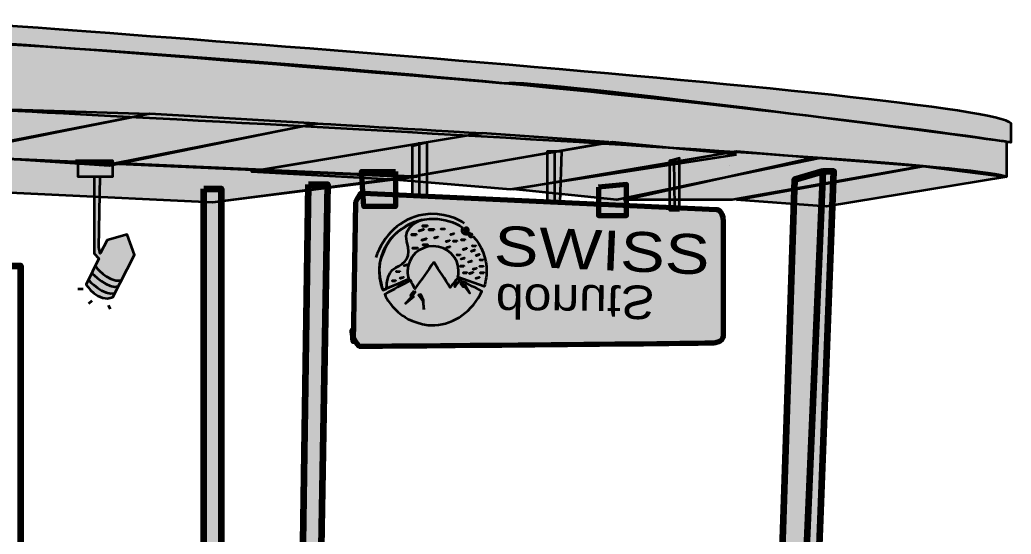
# Model space of a CAD drawing. Header units: millimetres. Extents: x 31 to 302, y -210 to -12.
# Drawn here: x 144.9 to 283.3, y -83.9 to -12.1 of the extents above; entities that cross this region are included whole.
import ezdxf

# ---------------------------------------------------------------- set-up
doc = ezdxf.new("R2010")
doc.units = ezdxf.units.MM
doc.header["$MEASUREMENT"] = 0
for name, color, linetype in [('Back Roof', 7, 'Continuous'), ('Back Roof 2', 7, 'Continuous'), ('Bracket Back 2', 7, 'Continuous'), ('Display', 7, 'Continuous'), ('Lamp', 7, 'Continuous'), ('Last Bracket', 7, 'Continuous'), ('Roof Color 1', 7, 'Continuous'), ('Roof Color 2', 7, 'Continuous'), ('Sinage', 7, 'Continuous'), ('Sinage logo', 7, 'Continuous'), ('Sinage name', 7, 'Continuous'), ('Top B rackets', 7, 'Continuous')]:
    doc.layers.add(name, color=color, linetype=linetype)

# ---------------------------------------------------------------- blocks, each defined once
blk = doc.blocks.new('block 17')
at = {"layer": 'Back Roof 2', "true_color": 0xa7a9ab}
h = blk.add_hatch(color=253, dxfattribs=at)
h.dxf.hatch_style = 2
edge = h.paths.add_edge_path()
edge.add_spline(control_points=[(186.16, -26.54), (186.18, -26.54), (186.3, -26.55), (186.52, -26.56), (189.45, -26.72), (209.47, -27.9), (209.47, -27.9), (209.47, -27.9), (178.87, -33.01), (178.87, -33.01), (178.87, -33.01), (158.22, -32.1), (158.22, -32.1), (158.22, -32.1), (186.3, -26.55), (186.3, -26.55)], knot_values=[0, 0, 0, 0, 0.352778, 0.352778, 0.352778, 0.705556, 0.705556, 0.705556, 1.058333, 1.058333, 1.058333, 1.411111, 1.411111, 1.411111, 1.763889, 1.763889, 1.763889, 1.763889], degree=3, periodic=0)
edge.add_line((186.3, -26.55), (186.16, -26.54))
at = {"layer": 'Back Roof 2', "color": 250, "lineweight": 35, "true_color": 0x404041}
blk.add_open_spline([(186.16, -26.54), (186.18, -26.54), (186.3, -26.55), (186.52, -26.56), (189.45, -26.72), (209.47, -27.9), (209.47, -27.9), (209.47, -27.9), (178.87, -33.01), (178.87, -33.01), (178.87, -33.01), (158.22, -32.1), (158.22, -32.1), (158.22, -32.1), (186.3, -26.55), (186.3, -26.55)], degree=3, knots=[0, 0, 0, 0, 1, 1, 1, 2, 2, 2, 3, 3, 3, 4, 4, 4, 5, 5, 5, 5], dxfattribs=at)
blk = doc.blocks.new('block 18')
at = {"layer": 'Back Roof 2', "true_color": 0xa7a9ab}
h = blk.add_hatch(color=253, dxfattribs=at)
h.dxf.hatch_style = 2
h.paths.add_polyline_path([(186.16, -26.54), (163.07, -25.19), (134.7, -30.86), (157.43, -32.43)])
at = {"layer": 'Back Roof 2', "color": 250, "lineweight": 35, "true_color": 0x404041}
blk.add_lwpolyline([(186.16, -26.54), (163.07, -25.19), (134.7, -30.86), (157.43, -32.43), (186.16, -26.54)], dxfattribs=at)
blk = doc.blocks.new('block 19')
at = {"layer": 'Back Roof 2', "true_color": 0xa7a9ab}
h = blk.add_hatch(color=253, dxfattribs=at)
h.dxf.hatch_style = 2
h.paths.add_polyline_path([(163.07, -25.19), (133.86, -30.86), (107.53, -29.87), (133.35, -24.26)])
at = {"layer": 'Back Roof 2', "color": 250, "lineweight": 35, "true_color": 0x404041}
blk.add_lwpolyline([(163.07, -25.19), (133.86, -30.86), (107.53, -29.87), (133.35, -24.26), (163.07, -25.19)], dxfattribs=at)
blk = doc.blocks.new('block 20')
at = {"layer": 'Back Roof 2', "true_color": 0xa7a9ab}
h = blk.add_hatch(color=253, dxfattribs=at)
h.dxf.hatch_style = 2
h.paths.add_polyline_path([(244.94, -37.23), (270.99, -32.51), (282.66, -34.01), (257.47, -38.14)])
at = {"layer": 'Back Roof 2', "color": 250, "lineweight": 35, "true_color": 0x404041}
blk.add_lwpolyline([(244.94, -37.23), (270.99, -32.51), (282.66, -34.01), (257.47, -38.14), (244.94, -37.23)], dxfattribs=at)
blk = doc.blocks.new('block 22')
at = {"layer": 'Back Roof', "true_color": 0x808284}
h = blk.add_hatch(color=8, dxfattribs=at)
h.dxf.hatch_style = 2
edge = h.paths.add_edge_path()
edge.add_spline(control_points=[(31.41, -30.86), (31.41, -30.86), (31.41, -28.83), (31.41, -28.83), (31.41, -28.83), (103.72, -19.68), (103.72, -19.68), (103.72, -19.68), (131.61, -12.06), (131.61, -12.06), (131.61, -12.06), (279.99, -22.48), (283.29, -26.54), (283.29, -26.54), (283.29, -29.15), (283.29, -29.15), (283.29, -29.15), (220.3, -19.68), (132.42, -14.86), (132.42, -14.86), (104.22, -21.89), (104.22, -21.89), (104.22, -21.89), (31.41, -30.86), (31.41, -30.86)], knot_values=[0, 0, 0, 0, 1, 1, 1, 2, 2, 2, 3, 3, 3, 4, 4, 4, 5, 5, 5, 6, 6, 6, 7, 7, 7, 8, 8, 8, 8], degree=3, periodic=1)
at = {"layer": 'Back Roof', "color": 250, "lineweight": 35, "true_color": 0x404041}
blk.add_open_spline([(31.41, -30.86), (31.41, -30.86), (31.41, -28.83), (31.41, -28.83), (31.41, -28.83), (103.72, -19.68), (103.72, -19.68), (103.72, -19.68), (131.61, -12.06), (131.61, -12.06), (131.61, -12.06), (279.99, -22.48), (283.29, -26.54), (283.29, -26.54), (283.29, -29.15), (283.29, -29.15), (283.29, -29.15), (220.3, -19.68), (132.42, -14.86), (132.42, -14.86), (104.22, -21.89), (104.22, -21.89), (104.22, -21.89), (31.41, -30.86), (31.41, -30.86)], degree=3, knots=[0, 0, 0, 0, 1, 1, 1, 2, 2, 2, 3, 3, 3, 4, 4, 4, 5, 5, 5, 6, 6, 6, 7, 7, 7, 8, 8, 8, 8], dxfattribs=at)
blk = doc.blocks.new('block 25')
at = {"layer": 'Back Roof', "true_color": 0xa7a9ab}
h = blk.add_hatch(color=253, dxfattribs=at)
h.dxf.hatch_style = 2
h.paths.add_polyline_path([(244.94, -30.86), (227.67, -29.15), (197.36, -34.35), (213.44, -35.71)])
at = {"layer": 'Back Roof', "color": 250, "lineweight": 35, "true_color": 0x404041}
blk.add_lwpolyline([(244.94, -30.86), (227.67, -29.15), (197.36, -34.35), (213.44, -35.71), (244.94, -30.86)], dxfattribs=at)
blk = doc.blocks.new('block 24')
at = {"layer": 'Back Roof'}
blk.add_blockref('block 25', (0, 0), dxfattribs=at)
blk = doc.blocks.new('block 23')
at = {"layer": 'Back Roof'}
blk.add_blockref('block 24', (0, 0), dxfattribs=at)
blk = doc.blocks.new('block 27')
at = {"layer": 'Back Roof', "true_color": 0xa7a9ab}
h = blk.add_hatch(color=253, dxfattribs=at)
h.dxf.hatch_style = 2
h.paths.add_polyline_path([(244.94, -30.42), (256.57, -31.37), (228.26, -37.23), (213.78, -35.71)])
at = {"layer": 'Back Roof', "color": 250, "lineweight": 35, "true_color": 0x404041}
blk.add_lwpolyline([(244.94, -30.42), (256.57, -31.37), (228.26, -37.23), (213.78, -35.71), (244.94, -30.42)], dxfattribs=at)
blk = doc.blocks.new('block 28')
at = {"layer": 'Back Roof', "true_color": 0xa7a9ab}
h = blk.add_hatch(color=253, dxfattribs=at)
h.dxf.hatch_style = 2
h.paths.add_polyline_path([(255.69, -31.3), (270.99, -32.51), (244.35, -37.23), (229.28, -37.23)])
at = {"layer": 'Back Roof', "color": 250, "lineweight": 35, "true_color": 0x404041}
blk.add_lwpolyline([(255.69, -31.3), (270.99, -32.51), (244.35, -37.23), (229.28, -37.23), (255.69, -31.3)], dxfattribs=at)
blk = doc.blocks.new('block 31')
at = {"layer": 'Sinage', "true_color": 0x716558}
h = blk.add_hatch(color=251, dxfattribs=at)
h.dxf.hatch_style = 2
h.paths.add_polyline_path([(197.36, -33.27), (197.36, -38.14), (192.96, -38.14), (192.62, -33.27)])
h = blk.add_hatch(color=251, dxfattribs=at)
h.dxf.hatch_style = 2
h.paths.add_polyline_path([(225.72, -35.43), (225.72, -39.41), (229.62, -39.41), (229.62, -35.05)])
at = {"layer": 'Sinage', "color": 254, "lineweight": 70, "true_color": 0xe6e7e8}
for points in [[(197.36, -33.27), (197.36, -38.14), (192.96, -38.14), (192.62, -33.27), (197.36, -33.27)], [(225.72, -35.43), (225.72, -39.41), (229.62, -39.41), (229.62, -35.05), (225.72, -35.43)]]:
    blk.add_lwpolyline(points, dxfattribs=at)

msp = doc.modelspace()

# ---------------------------------------------------------------- hatches: boundary and pattern name
at = {"layer": 'Back Roof 2', "true_color": 0xa7a9ab}
h = msp.add_hatch(color=253, dxfattribs=at)
h.dxf.hatch_style = 2
h.paths.add_polyline_path([(227.16, -29.15), (209.47, -27.9), (177.29, -33.27), (197.36, -34.35)])
at = {"layer": 'Bracket Back 2', "true_color": 0xe6e7e8}
h = msp.add_hatch(color=254, dxfattribs=at)
h.dxf.hatch_style = 2
h.paths.add_polyline_path([(170.65, -35.69), (173.06, -35.69), (173.06, -87.13), (170.65, -87.42)])
h = msp.add_hatch(color=254, dxfattribs=at)
h.dxf.hatch_style = 2
h.paths.add_polyline_path([(185.25, -35.05), (187.88, -35.05), (186.94, -88.39), (184.45, -88.18)])
at = {"layer": 'Lamp', "true_color": 0x6d6e70}
h = msp.add_hatch(color=8, dxfattribs=at)
h.dxf.hatch_style = 2
h.paths.add_polyline_path([(153.06, -31.75), (153.06, -33.97), (156.17, -33.97), (157.95, -33.97), (157.95, -31.75), (152.74, -31.75)])
h = msp.add_hatch(color=8, dxfattribs=at)
h.dxf.hatch_style = 2
edge = h.paths.add_edge_path()
edge.add_spline(control_points=[(155.34, -33.97), (155.34, -33.97), (155.34, -44.7), (155.34, -44.7), (155.34, -44.7), (155.98, -45.4), (155.98, -45.4), (155.98, -45.4), (154.2, -49.02), (154.2, -49.02), (154.2, -49.02), (155.85, -51.69), (157.95, -50.8), (157.95, -50.8), (160.93, -44.89), (160.93, -44.89), (160.93, -44.89), (159.91, -42.04), (159.91, -42.04), (159.91, -42.04), (157.12, -42.86), (157.12, -42.86), (157.12, -42.86), (156.17, -44.7), (156.17, -44.7), (156.17, -44.7), (155.98, -43.81), (155.98, -43.81), (155.98, -43.81), (156.17, -33.97), (156.17, -33.97)], knot_values=[0, 0, 0, 0, 0.352778, 0.352778, 0.352778, 0.705556, 0.705556, 0.705556, 1.058333, 1.058333, 1.058333, 1.411111, 1.411111, 1.411111, 1.763889, 1.763889, 1.763889, 2.116667, 2.116667, 2.116667, 2.469444, 2.469444, 2.469444, 2.822222, 2.822222, 2.822222, 3.175, 3.175, 3.175, 3.527778, 3.527778, 3.527778, 3.527778], degree=3, periodic=0)
edge.add_line((156.17, -33.97), (155.34, -33.97))
h = msp.add_hatch(color=8, dxfattribs=at)
h.dxf.hatch_style = 2
edge = h.paths.add_edge_path()
edge.add_spline(control_points=[(155.47, -46.44), (155.47, -46.44), (157.03, -48.71), (159.12, -48.49)], knot_values=[0, 0, 0, 0, 0.352778, 0.352778, 0.352778, 0.352778], degree=3, periodic=0)
edge.add_line((159.12, -48.49), (155.47, -46.44))
at = {"layer": 'Lamp', "true_color": 0x808284}
h = msp.add_hatch(color=8, dxfattribs=at)
h.dxf.hatch_style = 2
edge = h.paths.add_edge_path()
edge.add_spline(control_points=[(154.51, -48.4), (154.51, -48.4), (156.67, -50.69), (158.22, -50.26)], knot_values=[0, 0, 0, 0, 0.352778, 0.352778, 0.352778, 0.352778], degree=3, periodic=0)
edge.add_line((158.22, -50.26), (154.51, -48.4))
at = {"layer": 'Lamp', "true_color": 0x6d6e70}
h = msp.add_hatch(color=8, dxfattribs=at)
h.dxf.hatch_style = 2
edge = h.paths.add_edge_path()
edge.add_spline(control_points=[(154.98, -47.44), (154.98, -47.44), (157.37, -49.79), (158.71, -49.28)], knot_values=[0, 0, 0, 0, 0.352778, 0.352778, 0.352778, 0.352778], degree=3, periodic=0)
edge.add_line((158.71, -49.28), (154.98, -47.44))
at = {"layer": 'Last Bracket', "true_color": 0xbbbdc0}
h = msp.add_hatch(color=9, dxfattribs=at)
h.dxf.hatch_style = 2
h.paths.add_polyline_path([(250.53, -109.7), (253.83, -110.53), (255.61, -109.85), (258.53, -33.27), (257.01, -33.27), (253.07, -34.42)])
at = {"layer": 'Roof Color 1', "true_color": 0xa7a9ab}
h = msp.add_hatch(color=253, dxfattribs=at)
h.dxf.hatch_style = 2
h.paths.add_polyline_path([(199.32, -34.01), (171.85, -37.59), (31.41, -30.86), (104.22, -21.89), (104.56, -29.74)])
at = {"layer": 'Roof Color 2', "true_color": 0xa7a9ab}
h = msp.add_hatch(color=253, dxfattribs=at)
h.dxf.hatch_style = 2
edge = h.paths.add_edge_path()
edge.add_spline(control_points=[(104.22, -21.89), (104.22, -21.89), (104.56, -29.74), (104.56, -29.74), (104.56, -29.74), (108.13, -29.74), (108.13, -29.74), (108.13, -29.74), (133.35, -24.26), (133.35, -24.26), (133.35, -24.26), (277.07, -31.43), (282.66, -34.01), (282.66, -34.01), (282.66, -29.05), (282.66, -29.05), (282.66, -29.05), (216.18, -20.12), (212.78, -20.92), (212.78, -20.92), (134.59, -14.32), (132.42, -14.86), (132.42, -14.86), (104.22, -21.89), (104.22, -21.89)], knot_values=[0, 0, 0, 0, 1, 1, 1, 2, 2, 2, 3, 3, 3, 4, 4, 4, 5, 5, 5, 6, 6, 6, 7, 7, 7, 8, 8, 8, 8], degree=3, periodic=1)
at = {"layer": 'Sinage', "true_color": 0xf8ed31}
h = msp.add_hatch(color=2, dxfattribs=at)
h.dxf.hatch_style = 2
edge = h.paths.add_edge_path()
edge.add_spline(control_points=[(192.87, -36.32), (192.87, -36.32), (242.15, -38.61), (242.15, -38.61), (242.15, -38.61), (243.04, -38.48), (243.16, -40.26), (243.16, -40.26), (243.16, -56.26), (243.16, -56.26), (243.16, -56.26), (243.04, -57.02), (242.02, -57.15), (241, -57.28), (192.36, -57.66), (192.36, -57.66), (192.36, -57.66), (191.47, -57.02), (191.35, -55.75), (191.22, -54.48), (191.47, -57.02), (191.47, -57.02), (191.47, -57.02), (191.77, -37.63), (191.77, -37.63), (191.77, -37.63), (192.53, -35.86), (192.87, -36.32)], knot_values=[0, 0, 0, 0, 1, 1, 1, 2, 2, 2, 3, 3, 3, 4, 4, 4, 5, 5, 5, 6, 6, 6, 7, 7, 7, 8, 8, 8, 9, 9, 9, 9], degree=3, periodic=1)
at = {"layer": 'Sinage logo', "true_color": 0xcd7c33}
h = msp.add_hatch(color=23, dxfattribs=at)
h.dxf.hatch_style = 2
edge = h.paths.add_edge_path()
edge.add_spline(control_points=[(201.09, -39.99), (201.09, -39.99), (198.25, -40.88), (198.95, -43.05), (199.65, -45.22), (198.76, -46.04), (197.4, -46.68), (196.03, -47.32), (196.14, -49.62), (196.14, -49.62), (196.14, -49.62), (195.63, -49.84), (195.63, -49.84), (195.63, -49.84), (194.67, -47.13), (195.34, -45.43), (196, -43.73), (196.68, -41.29), (201.09, -39.99)], knot_values=[0, 0, 0, 0, 1, 1, 1, 2, 2, 2, 3, 3, 3, 4, 4, 4, 5, 5, 5, 6, 6, 6, 6], degree=3, periodic=1)
at = {"layer": 'Sinage logo', "true_color": 0xec008b}
h = msp.add_hatch(color=230, dxfattribs=at)
h.dxf.hatch_style = 2
edge = h.paths.add_edge_path()
edge.add_spline(control_points=[(208.18, -42.29), (208.12, -42.36), (208.02, -42.41), (207.91, -42.4), (207.74, -42.39), (207.62, -42.24), (207.63, -42.08), (207.64, -41.99), (207.69, -41.91), (207.76, -41.86), (207.75, -41.85), (207.74, -41.84), (207.73, -41.83), (207.6, -41.97), (207.41, -42.05), (207.2, -42.03), (206.85, -42), (206.6, -41.7), (206.62, -41.36), (206.63, -41.25), (206.67, -41.14), (206.73, -41.06), (205.57, -40.31), (204.19, -39.86), (202.69, -39.85), (202.5, -39.84), (202.3, -39.85), (202.11, -39.86), (198.25, -40.11), (195.18, -43.24), (195.14, -47.1), (195.13, -48.07), (195.32, -48.99), (195.65, -49.84), (195.65, -49.84), (198.2, -48.73), (199.24, -48.27), (199.12, -47.92), (199.05, -47.54), (199.06, -47.14), (199.08, -45.21), (200.69, -43.66), (202.65, -43.68), (204.62, -43.7), (206.2, -45.28), (206.18, -47.21), (206.17, -47.49), (206.14, -47.76), (206.07, -48.02), (206.07, -48.02), (209.77, -49.32), (209.77, -49.32), (209.97, -48.66), (210.08, -47.97), (210.09, -47.25), (210.11, -45.35), (209.39, -43.6), (208.18, -42.29)], knot_values=[0, 0, 0, 0, 1, 1, 1, 2, 2, 2, 3, 3, 3, 4, 4, 4, 5, 5, 5, 6, 6, 6, 7, 7, 7, 8, 8, 8, 9, 9, 9, 10, 10, 10, 11, 11, 11, 12, 12, 12, 13, 13, 13, 14, 14, 14, 15, 15, 15, 16, 16, 16, 17, 17, 17, 18, 18, 18, 19, 19, 19, 19], degree=3, periodic=1)
at = {"layer": 'Sinage logo', "true_color": 0xfffeff}
h = msp.add_hatch(color=7, dxfattribs=at)
h.dxf.hatch_style = 2
h.paths.add_polyline_path([(201.31, -41.42), (200.7, -41.59), (200.67, -41.48), (201.27, -41.31)])
at = {"layer": 'Sinage logo', "true_color": 0xfff100}
h = msp.add_hatch(color=2, dxfattribs=at)
h.dxf.hatch_style = 2
h.paths.add_polyline_path([(201.79, -40.93), (201.17, -40.92), (201.17, -40.81), (201.8, -40.81)])
h = msp.add_hatch(color=2, dxfattribs=at)
h.dxf.hatch_style = 2
h.paths.add_polyline_path([(202.71, -41.43), (202.09, -41.43), (202.09, -41.31), (202.72, -41.32)])
h = msp.add_hatch(color=2, dxfattribs=at)
h.dxf.hatch_style = 2
h.paths.add_polyline_path([(204.22, -41.34), (203.76, -41.33), (203.76, -41.25), (204.22, -41.25)])
at = {"layer": 'Sinage logo', "true_color": 0xec008b}
h = msp.add_hatch(color=230, dxfattribs=at)
h.dxf.hatch_style = 2
edge = h.paths.add_edge_path()
edge.add_spline(control_points=[(206.94, -41.42), (206.94, -41.25), (207.09, -41.11), (207.26, -41.11), (207.44, -41.11), (207.59, -41.25), (207.58, -41.43), (207.58, -41.6), (207.44, -41.74), (207.26, -41.74), (207.08, -41.74), (206.94, -41.6), (206.94, -41.42)], knot_values=[0, 0, 0, 0, 1, 1, 1, 2, 2, 2, 3, 3, 3, 4, 4, 4, 4], degree=3, periodic=1)
at = {"layer": 'Sinage logo', "true_color": 0xfff100}
h = msp.add_hatch(color=2, dxfattribs=at)
h.dxf.hatch_style = 2
h.paths.add_polyline_path([(200.28, -42.14), (199.65, -42.13), (199.65, -42.02), (200.28, -42.02)])
at = {"layer": 'Sinage logo', "true_color": 0xfffeff}
h = msp.add_hatch(color=7, dxfattribs=at)
h.dxf.hatch_style = 2
h.paths.add_polyline_path([(201.69, -42.71), (201.09, -42.88), (201.05, -42.78), (201.66, -42.6)])
h = msp.add_hatch(color=7, dxfattribs=at)
h.dxf.hatch_style = 2
h.paths.add_polyline_path([(203.29, -42.44), (202.85, -42.56), (202.83, -42.48), (203.27, -42.36)])
h = msp.add_hatch(color=7, dxfattribs=at)
h.dxf.hatch_style = 2
h.paths.add_polyline_path([(204.91, -42.95), (204.47, -43.08), (204.45, -43), (204.89, -42.87)])
h = msp.add_hatch(color=7, dxfattribs=at)
h.dxf.hatch_style = 2
h.paths.add_polyline_path([(205.55, -41.98), (205.11, -42.1), (205.09, -42.02), (205.53, -41.9)])
at = {"layer": 'Sinage logo', "true_color": 0xfff100}
h = msp.add_hatch(color=2, dxfattribs=at)
h.dxf.hatch_style = 2
h.paths.add_polyline_path([(207.05, -42.84), (206.6, -42.84), (206.6, -42.76), (207.05, -42.76)])
at = {"layer": 'Sinage logo', "true_color": 0xec008b}
h = msp.add_hatch(color=230, dxfattribs=at)
h.dxf.hatch_style = 2
edge = h.paths.add_edge_path()
edge.add_spline(control_points=[(207.92, -42.06), (207.92, -42.02), (207.96, -41.99), (208, -41.99), (208.04, -41.99), (208.08, -42.02), (208.08, -42.06), (208.08, -42.11), (208.04, -42.14), (208, -42.14), (207.95, -42.14), (207.92, -42.11), (207.92, -42.06)], knot_values=[0, 0, 0, 0, 1, 1, 1, 2, 2, 2, 3, 3, 3, 4, 4, 4, 4], degree=3, periodic=1)
at = {"layer": 'Sinage logo', "true_color": 0xfff100}
h = msp.add_hatch(color=2, dxfattribs=at)
h.dxf.hatch_style = 2
h.paths.add_polyline_path([(200.43, -44.03), (199.81, -44.03), (199.81, -43.91), (200.44, -43.92)])
h = msp.add_hatch(color=2, dxfattribs=at)
h.dxf.hatch_style = 2
h.paths.add_polyline_path([(201.86, -43.55), (201.23, -43.55), (201.23, -43.43), (201.86, -43.44)])
at = {"layer": 'Sinage logo', "true_color": 0xfffeff}
h = msp.add_hatch(color=7, dxfattribs=at)
h.dxf.hatch_style = 2
h.paths.add_polyline_path([(204.96, -43.81), (204.52, -43.93), (204.5, -43.85), (204.94, -43.73)])
at = {"layer": 'Sinage logo', "true_color": 0xfff100}
h = msp.add_hatch(color=2, dxfattribs=at)
h.dxf.hatch_style = 2
h.paths.add_polyline_path([(205.93, -43.03), (205.47, -43.02), (205.47, -42.94), (205.93, -42.95)])
at = {"layer": 'Sinage logo', "true_color": 0xfffeff}
h = msp.add_hatch(color=7, dxfattribs=at)
h.dxf.hatch_style = 2
h.paths.add_polyline_path([(207.3, -44.06), (206.86, -44.19), (206.84, -44.11), (207.28, -43.98)])
h = msp.add_hatch(color=7, dxfattribs=at)
h.dxf.hatch_style = 2
h.paths.add_polyline_path([(208.43, -44.29), (207.99, -44.41), (207.97, -44.33), (208.41, -44.21)])
at = {"layer": 'Sinage logo', "true_color": 0xfff100}
h = msp.add_hatch(color=2, dxfattribs=at)
h.dxf.hatch_style = 2
h.paths.add_polyline_path([(208.6, -43.7), (208.14, -43.7), (208.14, -43.61), (208.6, -43.62)])
h = msp.add_hatch(color=2, dxfattribs=at)
h.dxf.hatch_style = 2
h.paths.add_polyline_path([(206.42, -44.96), (205.96, -44.95), (205.96, -44.87), (206.42, -44.88)])
at = {"layer": 'Sinage logo', "true_color": 0xfffeff}
h = msp.add_hatch(color=7, dxfattribs=at)
h.dxf.hatch_style = 2
h.paths.add_polyline_path([(206.99, -45.39), (206.55, -45.51), (206.53, -45.43), (206.97, -45.31)])
h = msp.add_hatch(color=7, dxfattribs=at)
h.dxf.hatch_style = 2
h.paths.add_polyline_path([(209.1, -44.9), (208.66, -45.03), (208.63, -44.95), (209.07, -44.82)])
at = {"layer": 'Sinage logo', "true_color": 0xfff100}
h = msp.add_hatch(color=2, dxfattribs=at)
h.dxf.hatch_style = 2
h.paths.add_polyline_path([(209.62, -45.65), (209.17, -45.64), (209.17, -45.56), (209.63, -45.57)])
at = {"layer": 'Sinage logo', "true_color": 0x3b2314}
h = msp.add_hatch(color=19, dxfattribs=at)
h.dxf.hatch_style = 2
edge = h.paths.add_edge_path()
edge.add_spline(control_points=[(202.74, -45.89), (203.49, -47.08), (204.24, -48.27), (204.99, -49.46), (205.31, -49.05), (205.64, -48.63), (205.96, -48.21), (207.12, -48.79), (208.28, -49.38), (209.44, -49.96), (208.16, -52.73), (205.61, -54.6), (202.85, -54.72), (200.38, -54.82), (198.52, -53.5), (198.22, -53.28), (196.83, -52.27), (196.16, -51.04), (195.87, -50.41), (197.07, -49.76), (198.27, -49.1), (199.47, -48.45), (199.67, -48.85), (199.88, -49.25), (200.08, -49.65), (200.97, -48.39), (201.85, -47.14), (202.74, -45.89)], knot_values=[0, 0, 0, 0, 1, 1, 1, 2, 2, 2, 3, 3, 3, 4, 4, 4, 5, 5, 5, 6, 6, 6, 7, 7, 7, 8, 8, 8, 9, 9, 9, 9], degree=3, periodic=1)
at = {"layer": 'Sinage logo', "true_color": 0xfffeff}
h = msp.add_hatch(color=7, dxfattribs=at)
h.dxf.hatch_style = 2
h.paths.add_polyline_path([(199.03, -46.33), (198.6, -46.45), (198.57, -46.38), (199.01, -46.25)])
at = {"layer": 'Sinage logo', "true_color": 0xfff100}
h = msp.add_hatch(color=2, dxfattribs=at)
h.dxf.hatch_style = 2
h.paths.add_polyline_path([(206.91, -46.53), (206.45, -46.53), (206.46, -46.45), (206.91, -46.45)])
at = {"layer": 'Sinage logo', "true_color": 0xfffeff}
h = msp.add_hatch(color=7, dxfattribs=at)
h.dxf.hatch_style = 2
h.paths.add_polyline_path([(208.02, -45.81), (207.58, -45.93), (207.55, -45.85), (207.99, -45.73)])
h = msp.add_hatch(color=7, dxfattribs=at)
h.dxf.hatch_style = 2
h.paths.add_polyline_path([(208.68, -46.82), (208.24, -46.94), (208.22, -46.86), (208.66, -46.74)])
at = {"layer": 'Sinage logo', "true_color": 0xfff100}
h = msp.add_hatch(color=2, dxfattribs=at)
h.dxf.hatch_style = 2
h.paths.add_polyline_path([(209.62, -46.55), (209.16, -46.54), (209.16, -46.46), (209.62, -46.46)])
h = msp.add_hatch(color=2, dxfattribs=at)
h.dxf.hatch_style = 2
h.paths.add_polyline_path([(197.98, -47.28), (197.52, -47.27), (197.52, -47.19), (197.98, -47.2)])
at = {"layer": 'Sinage logo', "true_color": 0xfffeff}
h = msp.add_hatch(color=7, dxfattribs=at)
h.dxf.hatch_style = 2
h.paths.add_polyline_path([(198.49, -48.07), (198.05, -48.2), (198.03, -48.12), (198.47, -47.99)])
at = {"layer": 'Sinage logo', "true_color": 0xfff100}
h = msp.add_hatch(color=2, dxfattribs=at)
h.dxf.hatch_style = 2
h.paths.add_polyline_path([(207.34, -47.46), (206.88, -47.45), (206.88, -47.37), (207.34, -47.38)])
at = {"layer": 'Sinage logo', "true_color": 0xfffeff}
h = msp.add_hatch(color=7, dxfattribs=at)
h.dxf.hatch_style = 2
h.paths.add_polyline_path([(208.18, -47.4), (207.74, -47.53), (207.71, -47.45), (208.15, -47.32)])
h = msp.add_hatch(color=7, dxfattribs=at)
h.dxf.hatch_style = 2
h.paths.add_polyline_path([(209.06, -48.1), (208.62, -48.22), (208.6, -48.14), (209.04, -48.02)])
at = {"layer": 'Sinage logo', "true_color": 0xfff100}
h = msp.add_hatch(color=2, dxfattribs=at)
h.dxf.hatch_style = 2
h.paths.add_polyline_path([(209.7, -47.44), (209.24, -47.44), (209.24, -47.35), (209.7, -47.36)])
h = msp.add_hatch(color=2, dxfattribs=at)
h.dxf.hatch_style = 2
h.paths.add_polyline_path([(197.39, -48.59), (196.94, -48.58), (196.94, -48.5), (197.39, -48.5)])
at = {"layer": 'Sinage logo', "true_color": 0xfffeff}
h = msp.add_hatch(color=7, dxfattribs=at)
h.dxf.hatch_style = 2
h.paths.add_polyline_path([(206.04, -48.68), (206.23, -48.68), (205.87, -49), (205.67, -49.37), (205.81, -48.9)])
h = msp.add_hatch(color=7, dxfattribs=at)
h.dxf.hatch_style = 2
h.paths.add_polyline_path([(206.43, -48.85), (206.61, -48.76), (206.91, -49.17), (207.11, -49.09), (207.74, -50.27), (207.11, -49.35), (206.82, -49.36)])
h = msp.add_hatch(color=7, dxfattribs=at)
h.dxf.hatch_style = 2
h.paths.add_polyline_path([(199.99, -49.94), (200.14, -50.11), (199.76, -50.53), (199.89, -50.74), (198.75, -51.7), (199.61, -50.8), (199.53, -50.48)])
h = msp.add_hatch(color=7, dxfattribs=at)
h.dxf.hatch_style = 2
h.paths.add_polyline_path([(201.35, -52.53), (201.29, -51.25), (200.92, -50.43), (200.6, -50.53), (201.17, -51.37)])
at = {"layer": 'Top B rackets', "true_color": 0x808284}
h = msp.add_hatch(color=8, dxfattribs=at)
h.dxf.hatch_style = 2
h.paths.add_polyline_path([(199.73, -29.65), (201.76, -29.15), (201.76, -36.73), (199.73, -36.64)])
at = {"layer": 'Top B rackets', "true_color": 0x716558}
h = msp.add_hatch(color=251, dxfattribs=at)
h.dxf.hatch_style = 2
h.paths.add_polyline_path([(220.56, -30.42), (220.3, -37.59), (218.59, -37.59), (218.59, -30.42)])
h = msp.add_hatch(color=251, dxfattribs=at)
h.dxf.hatch_style = 2
h.paths.add_polyline_path([(237, -38.67), (237, -31.37), (236.24, -31.62), (235.61, -31.75), (235.61, -38.67)])

# ---------------------------------------------------------------- linework, layer by layer
at = {"layer": 'Back Roof', "color": 250, "lineweight": 35, "true_color": 0x404041}
msp.add_lwpolyline([(200.74, -33.97), (171.85, -37.59), (31.41, -30.86), (104.22, -21.89), (104.56, -29.74), (200.74, -33.97)], dxfattribs=at)
at = {"layer": 'Back Roof 2', "color": 250, "lineweight": 35, "true_color": 0x404041}
msp.add_lwpolyline([(227.16, -29.15), (209.47, -27.9), (177.29, -33.27), (197.36, -34.35), (227.16, -29.15)], dxfattribs=at)
at = {"layer": 'Bracket Back 2', "color": 8, "lineweight": 106, "true_color": 0x6d6e70}
for points in [[(170.65, -35.69), (173.06, -35.69), (173.06, -87.13), (170.65, -87.42), (170.65, -35.69)], [(185.25, -35.05), (187.88, -35.05), (186.94, -88.39), (184.45, -88.18), (185.25, -35.05)]]:
    msp.add_lwpolyline(points, dxfattribs=at)
at = {"layer": 'Display', "color": 2, "lineweight": 106, "true_color": 0xfff100}
msp.add_lwpolyline([(117.43, -46.44), (145.03, -46.44), (145.1, -130.09), (118.62, -134.32), (117.43, -46.44)], dxfattribs=at)
at = {"layer": 'Lamp', "color": 250, "lineweight": 35, "true_color": 0x404041}
for points in [[(153.06, -31.75), (153.06, -33.97), (156.17, -33.97), (157.95, -33.97), (157.95, -31.75), (152.74, -31.75)], [(153.8, -49.7), (153.03, -49.7)], [(154.98, -51.31), (154.51, -51.73)], [(157.29, -51.94), (157.56, -52.45)]]:
    msp.add_lwpolyline(points, dxfattribs=at)
msp.add_open_spline([(155.34, -33.97), (155.34, -33.97), (155.34, -44.7), (155.34, -44.7), (155.34, -44.7), (155.98, -45.4), (155.98, -45.4), (155.98, -45.4), (154.2, -49.02), (154.2, -49.02), (154.2, -49.02), (155.85, -51.69), (157.95, -50.8), (157.95, -50.8), (160.93, -44.89), (160.93, -44.89), (160.93, -44.89), (159.91, -42.04), (159.91, -42.04), (159.91, -42.04), (157.12, -42.86), (157.12, -42.86), (157.12, -42.86), (156.17, -44.7), (156.17, -44.7), (156.17, -44.7), (155.98, -43.81), (155.98, -43.81), (155.98, -43.81), (156.17, -33.97), (156.17, -33.97)], degree=3, knots=[0, 0, 0, 0, 1, 1, 1, 2, 2, 2, 3, 3, 3, 4, 4, 4, 5, 5, 5, 6, 6, 6, 7, 7, 7, 8, 8, 8, 9, 9, 9, 10, 10, 10, 10], dxfattribs=at)
for points in [[(155.47, -46.44), (155.47, -46.44), (157.03, -48.71), (159.12, -48.49)], [(154.51, -48.4), (154.51, -48.4), (156.67, -50.69), (158.22, -50.26)], [(154.98, -47.44), (154.98, -47.44), (157.37, -49.79), (158.71, -49.28)]]:
    msp.add_open_spline(points, degree=3, dxfattribs=at)
at = {"layer": 'Last Bracket', "color": 8, "lineweight": 106, "true_color": 0x6d6e70}
for points in [[(250.53, -109.7), (253.83, -110.53), (255.61, -109.85), (258.53, -33.27), (257.01, -33.27), (253.07, -34.42), (250.53, -109.7)], [(257.01, -33.27), (253.7, -109.56)]]:
    msp.add_lwpolyline(points, dxfattribs=at)
at = {"layer": 'Roof Color 1', "color": 250, "lineweight": 35, "true_color": 0x404041}
msp.add_lwpolyline([(199.32, -34.01), (171.85, -37.59), (31.41, -30.86), (104.22, -21.89), (104.56, -29.74), (199.32, -34.01)], dxfattribs=at)
at = {"layer": 'Roof Color 2', "color": 250, "lineweight": 35, "true_color": 0x404041}
msp.add_open_spline([(104.22, -21.89), (104.22, -21.89), (104.56, -29.74), (104.56, -29.74), (104.56, -29.74), (108.13, -29.74), (108.13, -29.74), (108.13, -29.74), (133.35, -24.26), (133.35, -24.26), (133.35, -24.26), (277.07, -31.43), (282.66, -34.01), (282.66, -34.01), (282.66, -29.05), (282.66, -29.05), (282.66, -29.05), (216.18, -20.12), (212.78, -20.92), (212.78, -20.92), (134.59, -14.32), (132.42, -14.86), (132.42, -14.86), (104.22, -21.89), (104.22, -21.89)], degree=3, knots=[0, 0, 0, 0, 1, 1, 1, 2, 2, 2, 3, 3, 3, 4, 4, 4, 5, 5, 5, 6, 6, 6, 7, 7, 7, 8, 8, 8, 8], dxfattribs=at)
at = {"layer": 'Sinage', "color": 8, "lineweight": 70, "true_color": 0x6d6e70}
msp.add_open_spline([(192.87, -36.32), (192.87, -36.32), (242.15, -38.61), (242.15, -38.61), (242.15, -38.61), (243.04, -38.48), (243.16, -40.26), (243.16, -40.26), (243.16, -56.26), (243.16, -56.26), (243.16, -56.26), (243.04, -57.02), (242.02, -57.15), (241, -57.28), (192.36, -57.66), (192.36, -57.66), (192.36, -57.66), (191.47, -57.02), (191.35, -55.75), (191.22, -54.48), (191.47, -57.02), (191.47, -57.02), (191.47, -57.02), (191.77, -37.63), (191.77, -37.63), (191.77, -37.63), (192.53, -35.86), (192.87, -36.32)], degree=3, knots=[0, 0, 0, 0, 1, 1, 1, 2, 2, 2, 3, 3, 3, 4, 4, 4, 5, 5, 5, 6, 6, 6, 7, 7, 7, 8, 8, 8, 9, 9, 9, 9], dxfattribs=at)
at = {"layer": 'Sinage logo', "color": 7, "lineweight": 35, "true_color": 0xfffeff}
for points in [[(201.31, -41.42), (200.7, -41.59), (200.67, -41.48), (201.27, -41.31), (201.31, -41.42)], [(201.69, -42.71), (201.09, -42.88), (201.05, -42.78), (201.66, -42.6), (201.69, -42.71)], [(203.29, -42.44), (202.85, -42.56), (202.83, -42.48), (203.27, -42.36), (203.29, -42.44)], [(204.91, -42.95), (204.47, -43.08), (204.45, -43), (204.89, -42.87), (204.91, -42.95)], [(205.55, -41.98), (205.11, -42.1), (205.09, -42.02), (205.53, -41.9), (205.55, -41.98)], [(204.96, -43.81), (204.52, -43.93), (204.5, -43.85), (204.94, -43.73), (204.96, -43.81)], [(207.3, -44.06), (206.86, -44.19), (206.84, -44.11), (207.28, -43.98), (207.3, -44.06)], [(208.43, -44.29), (207.99, -44.41), (207.97, -44.33), (208.41, -44.21), (208.43, -44.29)], [(206.99, -45.39), (206.55, -45.51), (206.53, -45.43), (206.97, -45.31), (206.99, -45.39)], [(209.1, -44.9), (208.66, -45.03), (208.63, -44.95), (209.07, -44.82), (209.1, -44.9)], [(199.03, -46.33), (198.6, -46.45), (198.57, -46.38), (199.01, -46.25), (199.03, -46.33)], [(208.02, -45.81), (207.58, -45.93), (207.55, -45.85), (207.99, -45.73), (208.02, -45.81)], [(208.68, -46.82), (208.24, -46.94), (208.22, -46.86), (208.66, -46.74), (208.68, -46.82)], [(198.49, -48.07), (198.05, -48.2), (198.03, -48.12), (198.47, -47.99), (198.49, -48.07)], [(208.18, -47.4), (207.74, -47.53), (207.71, -47.45), (208.15, -47.32), (208.18, -47.4)], [(209.06, -48.1), (208.62, -48.22), (208.6, -48.14), (209.04, -48.02), (209.06, -48.1)]]:
    msp.add_lwpolyline(points, dxfattribs=at)
at = {"layer": 'Sinage logo', "color": 2, "lineweight": 35, "true_color": 0xfff100}
for points in [[(201.79, -40.93), (201.17, -40.92), (201.17, -40.81), (201.8, -40.81), (201.79, -40.93)], [(202.71, -41.43), (202.09, -41.43), (202.09, -41.31), (202.72, -41.32), (202.71, -41.43)], [(204.22, -41.34), (203.76, -41.33), (203.76, -41.25), (204.22, -41.25), (204.22, -41.34)], [(200.28, -42.14), (199.65, -42.13), (199.65, -42.02), (200.28, -42.02), (200.28, -42.14)], [(207.05, -42.84), (206.6, -42.84), (206.6, -42.76), (207.05, -42.76), (207.05, -42.84)], [(200.43, -44.03), (199.81, -44.03), (199.81, -43.91), (200.44, -43.92), (200.43, -44.03)], [(201.86, -43.55), (201.23, -43.55), (201.23, -43.43), (201.86, -43.44), (201.86, -43.55)], [(205.93, -43.03), (205.47, -43.02), (205.47, -42.94), (205.93, -42.95), (205.93, -43.03)], [(208.6, -43.7), (208.14, -43.7), (208.14, -43.61), (208.6, -43.62), (208.6, -43.7)], [(206.42, -44.96), (205.96, -44.95), (205.96, -44.87), (206.42, -44.88), (206.42, -44.96)], [(209.62, -45.65), (209.17, -45.64), (209.17, -45.56), (209.63, -45.57), (209.62, -45.65)], [(206.91, -46.53), (206.45, -46.53), (206.46, -46.45), (206.91, -46.45), (206.91, -46.53)], [(209.62, -46.55), (209.16, -46.54), (209.16, -46.46), (209.62, -46.46), (209.62, -46.55)], [(197.98, -47.28), (197.52, -47.27), (197.52, -47.19), (197.98, -47.2), (197.98, -47.28)], [(207.34, -47.46), (206.88, -47.45), (206.88, -47.37), (207.34, -47.38), (207.34, -47.46)], [(209.7, -47.44), (209.24, -47.44), (209.24, -47.35), (209.7, -47.36), (209.7, -47.44)], [(197.39, -48.59), (196.94, -48.58), (196.94, -48.5), (197.39, -48.5), (197.39, -48.59)]]:
    msp.add_lwpolyline(points, dxfattribs=at)
at = {"layer": 'Sinage logo', "color": 250, "lineweight": 35, "true_color": 0x231f20}
for points in [[(206.04, -48.68), (206.23, -48.68), (205.87, -49), (205.67, -49.37), (205.81, -48.9), (206.04, -48.68)], [(206.43, -48.85), (206.61, -48.76), (206.91, -49.17), (207.11, -49.09), (207.74, -50.27), (207.11, -49.35), (206.82, -49.36), (206.43, -48.85)], [(199.99, -49.94), (200.14, -50.11), (199.76, -50.53), (199.89, -50.74), (198.75, -51.7), (199.61, -50.8), (199.53, -50.48), (199.99, -49.94)], [(201.35, -52.53), (201.29, -51.25), (200.92, -50.43), (200.6, -50.53), (201.17, -51.37), (201.35, -52.53)]]:
    msp.add_lwpolyline(points, dxfattribs=at)
at = {"layer": 'Sinage logo', "color": 230, "lineweight": 35, "true_color": 0xec008b}
msp.add_open_spline([(207, -40.45), (206.35, -40.06), (204.07, -38.78), (201.19, -39.29), (198.15, -39.83), (195.63, -42.16), (194.63, -45.28)], degree=3, knots=[0, 0, 0, 0, 1, 1, 1, 2, 2, 2, 2], dxfattribs=at)
at = {"layer": 'Sinage logo', "color": 250, "lineweight": 35, "true_color": 0x231f20}
for points, knots in [([(201.09, -39.99), (201.09, -39.99), (198.25, -40.88), (198.95, -43.05), (199.65, -45.22), (198.76, -46.04), (197.4, -46.68), (196.03, -47.32), (196.14, -49.62), (196.14, -49.62), (196.14, -49.62), (195.63, -49.84), (195.63, -49.84), (195.63, -49.84), (194.67, -47.13), (195.34, -45.43), (196, -43.73), (196.68, -41.29), (201.09, -39.99)], [0, 0, 0, 0, 1, 1, 1, 2, 2, 2, 3, 3, 3, 4, 4, 4, 5, 5, 5, 6, 6, 6, 6]), ([(208.18, -42.29), (208.12, -42.36), (208.02, -42.41), (207.91, -42.4), (207.74, -42.39), (207.62, -42.24), (207.63, -42.08), (207.64, -41.99), (207.69, -41.91), (207.76, -41.86), (207.75, -41.85), (207.74, -41.84), (207.73, -41.83), (207.6, -41.97), (207.41, -42.05), (207.2, -42.03), (206.85, -42), (206.6, -41.7), (206.62, -41.36), (206.63, -41.25), (206.67, -41.14), (206.73, -41.06), (205.57, -40.31), (204.19, -39.86), (202.69, -39.85), (202.5, -39.84), (202.3, -39.85), (202.11, -39.86), (198.25, -40.11), (195.18, -43.24), (195.14, -47.1), (195.13, -48.07), (195.32, -48.99), (195.65, -49.84), (195.65, -49.84), (198.2, -48.73), (199.24, -48.27), (199.12, -47.92), (199.05, -47.54), (199.06, -47.14), (199.08, -45.21), (200.69, -43.66), (202.65, -43.68), (204.62, -43.7), (206.2, -45.28), (206.18, -47.21), (206.17, -47.49), (206.14, -47.76), (206.07, -48.02), (206.07, -48.02), (209.77, -49.32), (209.77, -49.32), (209.97, -48.66), (210.08, -47.97), (210.09, -47.25), (210.11, -45.35), (209.39, -43.6), (208.18, -42.29)], [0, 0, 0, 0, 1, 1, 1, 2, 2, 2, 3, 3, 3, 4, 4, 4, 5, 5, 5, 6, 6, 6, 7, 7, 7, 8, 8, 8, 9, 9, 9, 10, 10, 10, 11, 11, 11, 12, 12, 12, 13, 13, 13, 14, 14, 14, 15, 15, 15, 16, 16, 16, 17, 17, 17, 18, 18, 18, 19, 19, 19, 19]), ([(206.94, -41.42), (206.94, -41.25), (207.09, -41.11), (207.26, -41.11), (207.44, -41.11), (207.59, -41.25), (207.58, -41.43), (207.58, -41.6), (207.44, -41.74), (207.26, -41.74), (207.08, -41.74), (206.94, -41.6), (206.94, -41.42)], [0, 0, 0, 0, 1, 1, 1, 2, 2, 2, 3, 3, 3, 4, 4, 4, 4]), ([(207.92, -42.06), (207.92, -42.02), (207.96, -41.99), (208, -41.99), (208.04, -41.99), (208.08, -42.02), (208.08, -42.06), (208.08, -42.11), (208.04, -42.14), (208, -42.14), (207.95, -42.14), (207.92, -42.11), (207.92, -42.06)], [0, 0, 0, 0, 1, 1, 1, 2, 2, 2, 3, 3, 3, 4, 4, 4, 4]), ([(202.74, -45.89), (203.49, -47.08), (204.24, -48.27), (204.99, -49.46), (205.31, -49.05), (205.64, -48.63), (205.96, -48.21), (207.12, -48.79), (208.28, -49.38), (209.44, -49.96), (208.16, -52.73), (205.61, -54.6), (202.85, -54.72), (200.38, -54.82), (198.52, -53.5), (198.22, -53.28), (196.83, -52.27), (196.16, -51.04), (195.87, -50.41), (197.07, -49.76), (198.27, -49.1), (199.47, -48.45), (199.67, -48.85), (199.88, -49.25), (200.08, -49.65), (200.97, -48.39), (201.85, -47.14), (202.74, -45.89)], [0, 0, 0, 0, 1, 1, 1, 2, 2, 2, 3, 3, 3, 4, 4, 4, 5, 5, 5, 6, 6, 6, 7, 7, 7, 8, 8, 8, 9, 9, 9, 9])]:
    msp.add_open_spline(points, degree=3, knots=knots, dxfattribs=at)
at = {"layer": 'Sinage name', "color": 250, "lineweight": 106, "true_color": 0x231f20}
msp.add_lwpolyline([(243.96, -32.38), (243.96, -32.38)], dxfattribs=at)
at = {"layer": 'Top B rackets', "color": 254, "lineweight": 35, "true_color": 0xe6e7e8}
for points in [[(199.73, -29.65), (201.76, -29.15), (201.76, -36.73), (199.73, -36.64), (199.73, -29.65)], [(220.56, -30.42), (220.3, -37.59), (218.59, -37.59), (218.59, -30.42), (220.56, -30.42)], [(237, -38.67), (237, -31.37), (236.24, -31.62), (235.61, -31.75), (235.61, -38.67), (237, -38.67)]]:
    msp.add_lwpolyline(points, dxfattribs=at)
at = {"layer": 'Top B rackets', "color": 251, "lineweight": 35, "true_color": 0x58585b}
for points in [[(200.74, -36.69), (200.74, -29.15)], [(219.57, -30.42), (219.57, -37.59)], [(236.24, -31.62), (236.3, -38.34)]]:
    msp.add_lwpolyline(points, dxfattribs=at)

# ---------------------------------------------------------------- block references
at = {"layer": 'Back Roof'}
for name in ['block 22', 'block 23', 'block 27', 'block 28']:
    msp.add_blockref(name, (0, 0), dxfattribs=at)
at = {"layer": 'Back Roof 2'}
for name in ['block 19', 'block 18', 'block 17', 'block 20']:
    msp.add_blockref(name, (0, 0), dxfattribs=at)
at = {"layer": 'Sinage'}
msp.add_blockref('block 31', (0, 0), dxfattribs=at)

# ---------------------------------------------------------------- texts
at = {"layer": 'Sinage name', "color": 240, "true_color": 0xed1c24, "insert": (211.02, -46.45), "char_height": 5.5654, "attachment_point": 7, "rotation": 357.52}
msp.add_mtext('\\fShowcard Gothic|b0|i0|c0|p34;\\W1.25508;SWISS', dxfattribs=at)
at = {"layer": 'Sinage name', "color": 230, "true_color": 0xed2a7b, "extrusion": (0, 0, -1), "insert": (211.4, -48.91), "char_height": 4.6834, "attachment_point": 7, "text_direction": (0.999946, -0.01035, 0)}
msp.add_mtext('\\fShowcard Gothic|b0|i0|c0|p34;\\W1.11305;donutS', dxfattribs=at)

doc.saveas('drawing.dxf')
